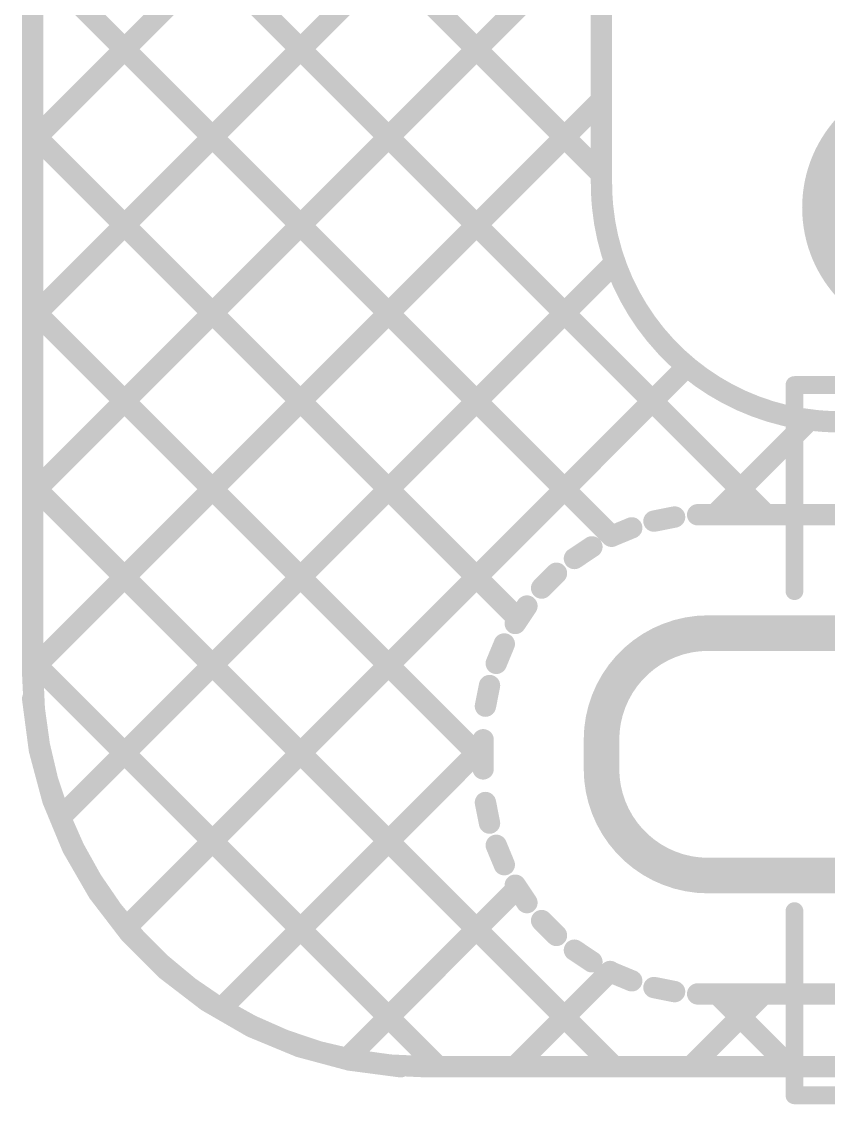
# Model space of a CAD drawing. Header units: inches. Extents: x -38 to 276, y -7 to 269.
# Drawn here: x 51.31 to 57.07, y 99.33 to 107.19 of the extents above; entities that cross this region are included whole.
import ezdxf

# ---------------------------------------------------------------- set-up
doc = ezdxf.new("R2010")
doc.units = ezdxf.units.IN
for name, color, linetype in [('Board Outline', 216, 'Continuous'), ('Bottom Layer', 5, 'Continuous'), ('Bottom Overlay', 54, 'Continuous'), ('Bottom Solder', 6, 'Continuous'), ('Multi-Layer', 9, 'Continuous'), ('Pad Holes', 156, 'Continuous'), ('Top Layer', 1, 'Continuous'), ('Top Overlay', 2, 'Continuous'), ('Top Solder', 216, 'Continuous')]:
    doc.layers.add(name, color=color, linetype=linetype)

# ---------------------------------------------------------------- blocks, each defined once
blk = doc.blocks.new('DIP_4_24')
at = {"layer": 'Bottom Layer'}
blk.add_hatch(color=5, dxfattribs=at).paths.add_polyline_path([(-4.7101, 0.3647), (-4.7101, 2.1647), (-2.9101, 2.1647), (-2.9101, 0.3647)])
h = blk.add_hatch(color=5, dxfattribs=at)
edge = h.paths.add_edge_path()
edge.add_arc((3.8101, 1.2748), 0.9, 0, 360)
h = blk.add_hatch(color=5, dxfattribs=at)
edge = h.paths.add_edge_path()
edge.add_arc((-3.8099, -1.2753), 0.9, 0, 360)
h = blk.add_hatch(color=5, dxfattribs=at)
edge = h.paths.add_edge_path()
edge.add_arc((3.8101, -1.2652), 0.9, 0, 360)
at = {"layer": 'Bottom Solder'}
blk.add_hatch(color=6, dxfattribs=at).paths.add_polyline_path([(-4.7609, 0.3139), (-4.7609, 2.2155), (-2.8593, 2.2155), (-2.8593, 0.3139)])
h = blk.add_hatch(color=6, dxfattribs=at)
edge = h.paths.add_edge_path()
edge.add_arc((3.8101, 1.2748), 0.9508, 0, 360)
h = blk.add_hatch(color=6, dxfattribs=at)
edge = h.paths.add_edge_path()
edge.add_arc((3.8101, -1.2652), 0.9508, 0, 360)
h = blk.add_hatch(color=6, dxfattribs=at)
edge = h.paths.add_edge_path()
edge.add_arc((-3.8099, -1.2753), 0.9508, 0, 360)
at = {"layer": 'Multi-Layer'}
blk.add_hatch(color=9, dxfattribs=at).paths.add_polyline_path([(-4.7101, 0.3647), (-4.7101, 2.1647), (-2.9101, 2.1647), (-2.9101, 0.3647)])
h = blk.add_hatch(color=9, dxfattribs=at)
edge = h.paths.add_edge_path()
edge.add_arc((3.8101, 1.2748), 0.9, 0, 360)
h = blk.add_hatch(color=9, dxfattribs=at)
edge = h.paths.add_edge_path()
edge.add_arc((-3.8099, -1.2753), 0.9, 0, 360)
h = blk.add_hatch(color=9, dxfattribs=at)
edge = h.paths.add_edge_path()
edge.add_arc((3.8101, -1.2652), 0.9, 0, 360)
at = {"layer": 'Pad Holes'}
h = blk.add_hatch(color=7, dxfattribs=at)
edge = h.paths.add_edge_path()
edge.add_arc((-3.8101, 1.2647), 0.5, 0, 360)
h = blk.add_hatch(color=7, dxfattribs=at)
edge = h.paths.add_edge_path()
edge.add_arc((3.8101, 1.2751), 0.5, 0, 360)
h = blk.add_hatch(color=7, dxfattribs=at)
edge = h.paths.add_edge_path()
edge.add_arc((-3.8098, -1.2751), 0.5, 0, 360)
h = blk.add_hatch(color=7, dxfattribs=at)
edge = h.paths.add_edge_path()
edge.add_arc((3.81, -1.2649), 0.5, 0, 360)
at = {"layer": 'Top Layer'}
blk.add_hatch(color=1, dxfattribs=at).paths.add_polyline_path([(-4.7101, 0.3647), (-4.7101, 2.1647), (-2.9101, 2.1647), (-2.9101, 0.3647)])
h = blk.add_hatch(color=1, dxfattribs=at)
edge = h.paths.add_edge_path()
edge.add_arc((3.8101, 1.2748), 0.9, 0, 360)
h = blk.add_hatch(color=1, dxfattribs=at)
edge = h.paths.add_edge_path()
edge.add_arc((-3.8099, -1.2753), 0.9, 0, 360)
h = blk.add_hatch(color=1, dxfattribs=at)
edge = h.paths.add_edge_path()
edge.add_arc((3.8101, -1.2652), 0.9, 0, 360)
at = {"layer": 'Top Solder'}
blk.add_hatch(color=216, dxfattribs=at).paths.add_polyline_path([(-4.7609, 0.3139), (-4.7609, 2.2155), (-2.8593, 2.2155), (-2.8593, 0.3139)])
h = blk.add_hatch(color=216, dxfattribs=at)
edge = h.paths.add_edge_path()
edge.add_arc((3.8101, 1.2748), 0.9508, 0, 360)
h = blk.add_hatch(color=216, dxfattribs=at)
edge = h.paths.add_edge_path()
edge.add_arc((3.8101, -1.2652), 0.9508, 0, 360)
h = blk.add_hatch(color=216, dxfattribs=at)
edge = h.paths.add_edge_path()
edge.add_arc((-3.8099, -1.2753), 0.9508, 0, 360)
at = {"layer": 'Top Overlay'}
for points in [[(-2.542, -2.2812, 0.127, 0.127, 0), (-2.542, 2.2908, 0.127, 0.127, 0)], [(-1.0699, 2.2908, 0.127, 0.127, 0), (-2.542, 2.2908, 0.127, 0.127, 0)], [(2.532, 2.2908, 0.127, 0.127, 0), (1.2161, 2.2908, 0.127, 0.127, 0)], [(2.532, -2.2812, 0.127, 0.127, 0), (2.532, 2.2908, 0.127, 0.127, 0)], [(-4.9784, 1.1684, 0.127, 0.127, 0), (-4.9784, 1.4224, 0.127, 0.127, 0)], [(-4.8514, 1.2954, 0.127, 0.127, 0), (-4.9784, 1.4224, 0.127, 0.127, 0)], [(-4.9784, 1.1684, 0.127, 0.127, 0), (-4.8514, 1.2954, 0.127, 0.127, 0)]]:
    blk.add_lwpolyline(points, format="xyseb", dxfattribs=at)
for points in [[(-2.5737, 2.2908, 0.0635, 0.0635, 1), (-2.5102, 2.2908, 0.0635, 0.0635, 1)], [(-2.5737, 2.2908, 0.0635, 0.0635, 1), (-2.5102, 2.2908, 0.0635, 0.0635, 1)], [(-1.1016, 2.2908, 0.0635, 0.0635, 1), (-1.0381, 2.2908, 0.0635, 0.0635, 1)], [(1.1844, 2.2908, 0.0635, 0.0635, 1), (1.2479, 2.2908, 0.0635, 0.0635, 1)], [(2.5003, 2.2908, 0.0635, 0.0635, 1), (2.5638, 2.2908, 0.0635, 0.0635, 1)], [(2.5003, 2.2908, 0.0635, 0.0635, 1), (2.5638, 2.2908, 0.0635, 0.0635, 1)], [(-5.0102, 1.4224, 0.0635, 0.0635, 1), (-4.9466, 1.4224, 0.0635, 0.0635, 1)], [(-5.0102, 1.4224, 0.0635, 0.0635, 1), (-4.9466, 1.4224, 0.0635, 0.0635, 1)], [(-4.8831, 1.2954, 0.0635, 0.0635, 1), (-4.8197, 1.2954, 0.0635, 0.0635, 1)], [(-4.8831, 1.2954, 0.0635, 0.0635, 1), (-4.8197, 1.2954, 0.0635, 0.0635, 1)], [(-5.0102, 1.1684, 0.0635, 0.0635, 1), (-4.9466, 1.1684, 0.0635, 0.0635, 1)], [(-5.0102, 1.1684, 0.0635, 0.0635, 1), (-4.9466, 1.1684, 0.0635, 0.0635, 1)], [(-2.5737, -2.2812, 0.0635, 0.0635, 1), (-2.5102, -2.2812, 0.0635, 0.0635, 1)], [(2.5003, -2.2812, 0.0635, 0.0635, 1), (2.5638, -2.2812, 0.0635, 0.0635, 1)]]:
    blk.add_lwpolyline(points, format="xyseb", close=True, dxfattribs=at)

msp = doc.modelspace()

# ---------------------------------------------------------------- linework, layer by layer
at = {"layer": 'Board Outline'}
for points in [[(55.4483, 102.0621, 0.254, 0.254, -0.414214), (56.2103, 102.8241, 0.254, 0.254, 0)], [(56.2103, 102.8241, 0.254, 0.254, 0), (67.7439, 102.8241, 0.254, 0.254, 0)], [(55.4483, 101.854, 0.254, 0.254, 0), (55.4483, 102.0621, 0.254, 0.254, 0)], [(56.2103, 101.092, 0.254, 0.254, -0.414214), (55.4483, 101.854, 0.254, 0.254, 0)], [(56.2103, 101.092, 0.254, 0.254, 0), (67.7439, 101.092, 0.254, 0.254, 0)]]:
    msp.add_lwpolyline(points, format="xyseb", dxfattribs=at)
for points in [[(56.1468, 102.8241, 0.127, 0.127, 1), (56.2738, 102.8241, 0.127, 0.127, 1)], [(56.1468, 102.8241, 0.127, 0.127, 1), (56.2738, 102.8241, 0.127, 0.127, 1)], [(55.3848, 102.0621, 0.127, 0.127, 1), (55.5118, 102.0621, 0.127, 0.127, 1)], [(55.3848, 102.0621, 0.127, 0.127, 1), (55.5118, 102.0621, 0.127, 0.127, 1)], [(55.3848, 101.854, 0.127, 0.127, 1), (55.5118, 101.854, 0.127, 0.127, 1)], [(55.3848, 101.854, 0.127, 0.127, 1), (55.5118, 101.854, 0.127, 0.127, 1)], [(56.1468, 101.092, 0.127, 0.127, 1), (56.2738, 101.092, 0.127, 0.127, 1)], [(56.1468, 101.092, 0.127, 0.127, 1), (56.2738, 101.092, 0.127, 0.127, 1)]]:
    msp.add_lwpolyline(points, format="xyseb", close=True, dxfattribs=at)
at = {"layer": 'Bottom Overlay'}
for points in [[(51.3843, 102.5397, 0.1524, 0.1524, 0), (51.3843, 121.285, 0.1524, 0.1524, 0)], [(51.3843, 102.5397, 0.1524, 0.1524, 0), (51.3843, 121.285, 0.1524, 0.1524, 0)], [(51.3843, 106.3394, 0.1524, 0.1524, 0), (55.4483, 110.4034, 0.1524, 0.1524, 0)], [(51.3843, 110.1663, 0.1524, 0.1524, 0), (55.4483, 106.1023, 0.1524, 0.1524, 0)], [(51.3843, 105.0822, 0.1524, 0.1524, 0), (55.4483, 109.1462, 0.1524, 0.1524, 0)], [(51.3843, 108.909, 0.1524, 0.1524, 0), (56.6238, 103.6695, 0.1524, 0.1524, 0)], [(51.3843, 103.8249, 0.1524, 0.1524, 0), (55.4483, 107.8889, 0.1524, 0.1524, 0)], [(55.4483, 106.0352, 0.1524, 0.1524, 0), (55.4483, 107.696, 0.1524, 0.1524, 0)], [(51.3843, 107.6518, 0.1524, 0.1524, 0), (55.5207, 103.5155, 0.1524, 0.1524, 0)], [(51.3843, 102.5677, 0.1524, 0.1524, 0), (55.4483, 106.6317, 0.1524, 0.1524, 0)], [(51.3843, 106.3946, 0.1524, 0.1524, 0), (54.8538, 102.9251, 0.1524, 0.1524, 0)], [(55.4565, 105.8684, 0.1524, 0.1524, -0.024549), (55.4483, 106.0352, 0.1524, 0.1524, 0)], [(55.5216, 105.5412, 0.1524, 0.1524, -0.049127), (55.4565, 105.8684, 0.1524, 0.1524, 0)], [(55.6493, 105.233, 0.1524, 0.1524, -0.049127), (55.5216, 105.5412, 0.1524, 0.1524, 0)], [(51.5807, 101.5069, 0.1524, 0.1524, 0), (55.5447, 105.4708, 0.1524, 0.1524, 0)], [(55.8346, 104.9557, 0.1524, 0.1524, -0.049127), (55.6493, 105.233, 0.1524, 0.1524, 0)], [(51.3843, 105.1373, 0.1524, 0.1524, 0), (54.6029, 101.9187, 0.1524, 0.1524, 0)], [(56.0705, 104.7198, 0.1524, 0.1524, -0.049127), (55.8346, 104.9557, 0.1524, 0.1524, 0)], [(52.0516, 100.7205, 0.1524, 0.1524, 0), (56.0598, 104.7287, 0.1524, 0.1524, 0)], [(56.3478, 104.5345, 0.1524, 0.1524, -0.049127), (56.0705, 104.7198, 0.1524, 0.1524, 0)], [(56.656, 104.4068, 0.1524, 0.1524, -0.049127), (56.3478, 104.5345, 0.1524, 0.1524, 0)], [(56.9832, 104.3417, 0.1524, 0.1524, -0.049127), (56.656, 104.4068, 0.1524, 0.1524, 0)], [(56.2579, 103.6695, 0.1524, 0.1524, 0), (56.9355, 104.3471, 0.1524, 0.1524, 0)], [(57.15, 104.3335, 0.1524, 0.1524, -0.024549), (56.9832, 104.3417, 0.1524, 0.1524, 0)], [(51.3843, 103.8801, 0.1524, 0.1524, 0), (55.5383, 99.7261, 0.1524, 0.1524, 0)], [(55.8231, 103.624, 0.1524, 0.1524, 0), (55.9704, 103.6533, 0.1524, 0.1524, 0)], [(56.1353, 103.6695, 0.1524, 0.1524, 0), (67.819, 103.6695, 0.1524, 0.1524, 0)], [(55.5259, 103.5185, 0.1524, 0.1524, 0), (55.6645, 103.5759, 0.1524, 0.1524, 0)], [(55.2549, 103.3569, 0.1524, 0.1524, 0), (55.3797, 103.4403, 0.1524, 0.1524, 0)], [(55.0206, 103.1457, 0.1524, 0.1524, 0), (55.1268, 103.2518, 0.1524, 0.1524, 0)], [(54.8321, 102.8927, 0.1524, 0.1524, 0), (54.9155, 103.0175, 0.1524, 0.1524, 0)], [(54.6965, 102.6079, 0.1524, 0.1524, 0), (54.754, 102.7466, 0.1524, 0.1524, 0)], [(51.3843, 102.6228, 0.1524, 0.1524, 0), (54.2811, 99.7261, 0.1524, 0.1524, 0)], [(54.1979, 99.7261, 0.1524, 0.1524, -0.414216), (51.3843, 102.5396, 0.1524, 0.1524, 0)], [(54.6191, 102.3021, 0.1524, 0.1524, 0), (54.6484, 102.4493, 0.1524, 0.1524, 0)], [(51.3843, 102.3552, 0.1524, 0.1524, 0), (51.4325, 101.9896, 0.1524, 0.1524, 0)], [(52.7286, 100.1402, 0.1524, 0.1524, 0), (54.6029, 102.0146, 0.1524, 0.1524, 0)], [(54.6029, 101.854, 0.1524, 0.1524, 0), (54.6029, 102.0621, 0.1524, 0.1524, 0)], [(51.4325, 101.9896, 0.1524, 0.1524, 0), (51.5279, 101.6333, 0.1524, 0.1524, 0)], [(51.5279, 101.6333, 0.1524, 0.1524, 0), (51.6691, 101.2926, 0.1524, 0.1524, 0)], [(54.6191, 101.614, 0.1524, 0.1524, 0), (54.6484, 101.4668, 0.1524, 0.1524, 0)], [(54.6965, 101.3082, 0.1524, 0.1524, 0), (54.754, 101.1695, 0.1524, 0.1524, 0)], [(51.6691, 101.2926, 0.1524, 0.1524, 0), (51.8535, 100.9732, 0.1524, 0.1524, 0)], [(53.6297, 99.7841, 0.1524, 0.1524, 0), (54.8469, 101.0013, 0.1524, 0.1524, 0)], [(54.8321, 101.0234, 0.1524, 0.1524, 0), (54.9155, 100.8986, 0.1524, 0.1524, 0)], [(51.8535, 100.9732, 0.1524, 0.1524, 0), (52.078, 100.6806, 0.1524, 0.1524, 0)], [(55.0206, 100.7704, 0.1524, 0.1524, 0), (55.1268, 100.6643, 0.1524, 0.1524, 0)], [(52.078, 100.6806, 0.1524, 0.1524, 0), (52.3388, 100.4198, 0.1524, 0.1524, 0)], [(55.2549, 100.5592, 0.1524, 0.1524, 0), (55.3797, 100.4758, 0.1524, 0.1524, 0)], [(52.3388, 100.4198, 0.1524, 0.1524, 0), (52.6314, 100.1953, 0.1524, 0.1524, 0)], [(54.8289, 99.7261, 0.1524, 0.1524, 0), (55.5098, 100.4069, 0.1524, 0.1524, 0)], [(55.5259, 100.3976, 0.1524, 0.1524, 0), (55.6645, 100.3402, 0.1524, 0.1524, 0)], [(55.8231, 100.2921, 0.1524, 0.1524, 0), (55.9704, 100.2628, 0.1524, 0.1524, 0)], [(52.6314, 100.1953, 0.1524, 0.1524, 0), (52.9508, 100.0108, 0.1524, 0.1524, 0)], [(56.0862, 99.7261, 0.1524, 0.1524, 0), (56.6066, 100.2466, 0.1524, 0.1524, 0)], [(56.1353, 100.2466, 0.1524, 0.1524, 0), (67.819, 100.2466, 0.1524, 0.1524, 0)], [(56.2751, 100.2466, 0.1524, 0.1524, 0), (56.7955, 99.7261, 0.1524, 0.1524, 0)], [(52.9508, 100.0108, 0.1524, 0.1524, 0), (53.2915, 99.8697, 0.1524, 0.1524, 0)], [(53.2915, 99.8697, 0.1524, 0.1524, 0), (53.6478, 99.7742, 0.1524, 0.1524, 0)], [(53.6478, 99.7742, 0.1524, 0.1524, 0), (54.0135, 99.7261, 0.1524, 0.1524, 0)], [(54.1979, 99.7261, 0.1524, 0.1524, 0), (117.602, 99.7261, 0.1524, 0.1524, 0)]]:
    msp.add_lwpolyline(points, format="xyseb", dxfattribs=at)
for points in [[(55.4102, 106.6317, 0.0762, 0.0762, 1), (55.4864, 106.6317, 0.0762, 0.0762, 1)], [(51.3462, 106.3946, 0.0762, 0.0762, 1), (51.4224, 106.3946, 0.0762, 0.0762, 1)], [(51.3462, 106.3394, 0.0762, 0.0762, 1), (51.4224, 106.3394, 0.0762, 0.0762, 1)], [(55.4102, 106.1023, 0.0762, 0.0762, 1), (55.4864, 106.1023, 0.0762, 0.0762, 1)], [(55.4102, 106.0352, 0.0762, 0.0762, 1), (55.4864, 106.0352, 0.0762, 0.0762, 1)], [(55.4102, 106.0352, 0.0762, 0.0762, 1), (55.4864, 106.0352, 0.0762, 0.0762, 1)], [(55.4184, 105.8684, 0.0762, 0.0762, 1), (55.4946, 105.8684, 0.0762, 0.0762, 1)], [(55.4184, 105.8684, 0.0762, 0.0762, 1), (55.4946, 105.8684, 0.0762, 0.0762, 1)], [(55.4835, 105.5412, 0.0762, 0.0762, 1), (55.5597, 105.5412, 0.0762, 0.0762, 1)], [(55.4835, 105.5412, 0.0762, 0.0762, 1), (55.5597, 105.5412, 0.0762, 0.0762, 1)], [(55.5066, 105.4708, 0.0762, 0.0762, 1), (55.5828, 105.4708, 0.0762, 0.0762, 1)], [(55.6112, 105.233, 0.0762, 0.0762, 1), (55.6874, 105.233, 0.0762, 0.0762, 1)], [(55.6112, 105.233, 0.0762, 0.0762, 1), (55.6874, 105.233, 0.0762, 0.0762, 1)], [(51.3462, 105.1373, 0.0762, 0.0762, 1), (51.4224, 105.1373, 0.0762, 0.0762, 1)], [(51.3462, 105.0822, 0.0762, 0.0762, 1), (51.4224, 105.0822, 0.0762, 0.0762, 1)], [(55.7965, 104.9557, 0.0762, 0.0762, 1), (55.8727, 104.9557, 0.0762, 0.0762, 1)], [(55.7965, 104.9557, 0.0762, 0.0762, 1), (55.8727, 104.9557, 0.0762, 0.0762, 1)], [(56.0217, 104.7287, 0.0762, 0.0762, 1), (56.0979, 104.7287, 0.0762, 0.0762, 1)], [(56.0324, 104.7198, 0.0762, 0.0762, 1), (56.1086, 104.7198, 0.0762, 0.0762, 1)], [(56.0324, 104.7198, 0.0762, 0.0762, 1), (56.1086, 104.7198, 0.0762, 0.0762, 1)], [(56.3097, 104.5345, 0.0762, 0.0762, 1), (56.3859, 104.5345, 0.0762, 0.0762, 1)], [(56.3097, 104.5345, 0.0762, 0.0762, 1), (56.3859, 104.5345, 0.0762, 0.0762, 1)], [(56.6179, 104.4068, 0.0762, 0.0762, 1), (56.6941, 104.4068, 0.0762, 0.0762, 1)], [(56.6179, 104.4068, 0.0762, 0.0762, 1), (56.6941, 104.4068, 0.0762, 0.0762, 1)], [(56.8974, 104.3471, 0.0762, 0.0762, 1), (56.9736, 104.3471, 0.0762, 0.0762, 1)], [(56.9451, 104.3417, 0.0762, 0.0762, 1), (57.0213, 104.3417, 0.0762, 0.0762, 1)], [(56.9451, 104.3417, 0.0762, 0.0762, 1), (57.0213, 104.3417, 0.0762, 0.0762, 1)], [(51.3462, 103.8801, 0.0762, 0.0762, 1), (51.4224, 103.8801, 0.0762, 0.0762, 1)], [(51.3462, 103.8249, 0.0762, 0.0762, 1), (51.4224, 103.8249, 0.0762, 0.0762, 1)], [(55.9323, 103.6533, 0.0762, 0.0762, 1), (56.0085, 103.6533, 0.0762, 0.0762, 1)], [(56.0972, 103.6695, 0.0762, 0.0762, 1), (56.1734, 103.6695, 0.0762, 0.0762, 1)], [(56.2198, 103.6695, 0.0762, 0.0762, 1), (56.296, 103.6695, 0.0762, 0.0762, 1)], [(56.5857, 103.6695, 0.0762, 0.0762, 1), (56.6619, 103.6695, 0.0762, 0.0762, 1)], [(55.6264, 103.5759, 0.0762, 0.0762, 1), (55.7026, 103.5759, 0.0762, 0.0762, 1)], [(55.785, 103.624, 0.0762, 0.0762, 1), (55.8612, 103.624, 0.0762, 0.0762, 1)], [(55.4826, 103.5155, 0.0762, 0.0762, 1), (55.5588, 103.5155, 0.0762, 0.0762, 1)], [(55.4878, 103.5185, 0.0762, 0.0762, 1), (55.564, 103.5185, 0.0762, 0.0762, 1)], [(55.3416, 103.4403, 0.0762, 0.0762, 1), (55.4178, 103.4403, 0.0762, 0.0762, 1)], [(55.2168, 103.3569, 0.0762, 0.0762, 1), (55.293, 103.3569, 0.0762, 0.0762, 1)], [(55.0887, 103.2518, 0.0762, 0.0762, 1), (55.1649, 103.2518, 0.0762, 0.0762, 1)], [(54.9825, 103.1457, 0.0762, 0.0762, 1), (55.0587, 103.1457, 0.0762, 0.0762, 1)], [(54.8774, 103.0175, 0.0762, 0.0762, 1), (54.9536, 103.0175, 0.0762, 0.0762, 1)], [(54.794, 102.8927, 0.0762, 0.0762, 1), (54.8702, 102.8927, 0.0762, 0.0762, 1)], [(54.8157, 102.9251, 0.0762, 0.0762, 1), (54.8919, 102.9251, 0.0762, 0.0762, 1)], [(54.7159, 102.7466, 0.0762, 0.0762, 1), (54.7921, 102.7466, 0.0762, 0.0762, 1)], [(51.3462, 102.6228, 0.0762, 0.0762, 1), (51.4224, 102.6228, 0.0762, 0.0762, 1)], [(51.3462, 102.5677, 0.0762, 0.0762, 1), (51.4224, 102.5677, 0.0762, 0.0762, 1)], [(54.6584, 102.6079, 0.0762, 0.0762, 1), (54.7346, 102.6079, 0.0762, 0.0762, 1)], [(51.3462, 102.5397, 0.0762, 0.0762, 1), (51.4224, 102.5397, 0.0762, 0.0762, 1)], [(51.3462, 102.5397, 0.0762, 0.0762, 1), (51.4224, 102.5397, 0.0762, 0.0762, 1)], [(51.3462, 102.5396, 0.0762, 0.0762, 1), (51.4224, 102.5396, 0.0762, 0.0762, 1)], [(54.6103, 102.4493, 0.0762, 0.0762, 1), (54.6865, 102.4493, 0.0762, 0.0762, 1)], [(51.3462, 102.3552, 0.0762, 0.0762, 1), (51.4224, 102.3552, 0.0762, 0.0762, 1)], [(54.581, 102.3021, 0.0762, 0.0762, 1), (54.6572, 102.3021, 0.0762, 0.0762, 1)], [(54.5648, 102.0621, 0.0762, 0.0762, 1), (54.641, 102.0621, 0.0762, 0.0762, 1)], [(54.5648, 102.0146, 0.0762, 0.0762, 1), (54.641, 102.0146, 0.0762, 0.0762, 1)], [(51.3944, 101.9896, 0.0762, 0.0762, 1), (51.4706, 101.9896, 0.0762, 0.0762, 1)], [(51.3944, 101.9896, 0.0762, 0.0762, 1), (51.4706, 101.9896, 0.0762, 0.0762, 1)], [(54.5648, 101.9187, 0.0762, 0.0762, 1), (54.641, 101.9187, 0.0762, 0.0762, 1)], [(54.5648, 101.854, 0.0762, 0.0762, 1), (54.641, 101.854, 0.0762, 0.0762, 1)], [(51.4898, 101.6333, 0.0762, 0.0762, 1), (51.566, 101.6333, 0.0762, 0.0762, 1)], [(51.4898, 101.6333, 0.0762, 0.0762, 1), (51.566, 101.6333, 0.0762, 0.0762, 1)], [(54.581, 101.614, 0.0762, 0.0762, 1), (54.6572, 101.614, 0.0762, 0.0762, 1)], [(51.5426, 101.5069, 0.0762, 0.0762, 1), (51.6188, 101.5069, 0.0762, 0.0762, 1)], [(54.6103, 101.4668, 0.0762, 0.0762, 1), (54.6865, 101.4668, 0.0762, 0.0762, 1)], [(54.6584, 101.3082, 0.0762, 0.0762, 1), (54.7346, 101.3082, 0.0762, 0.0762, 1)], [(51.631, 101.2926, 0.0762, 0.0762, 1), (51.7072, 101.2926, 0.0762, 0.0762, 1)], [(51.631, 101.2926, 0.0762, 0.0762, 1), (51.7072, 101.2926, 0.0762, 0.0762, 1)], [(54.7159, 101.1695, 0.0762, 0.0762, 1), (54.7921, 101.1695, 0.0762, 0.0762, 1)], [(54.794, 101.0234, 0.0762, 0.0762, 1), (54.8702, 101.0234, 0.0762, 0.0762, 1)], [(54.8088, 101.0013, 0.0762, 0.0762, 1), (54.885, 101.0013, 0.0762, 0.0762, 1)], [(51.8154, 100.9732, 0.0762, 0.0762, 1), (51.8916, 100.9732, 0.0762, 0.0762, 1)], [(51.8154, 100.9732, 0.0762, 0.0762, 1), (51.8916, 100.9732, 0.0762, 0.0762, 1)], [(54.8774, 100.8986, 0.0762, 0.0762, 1), (54.9536, 100.8986, 0.0762, 0.0762, 1)], [(54.9825, 100.7704, 0.0762, 0.0762, 1), (55.0587, 100.7704, 0.0762, 0.0762, 1)], [(52.0135, 100.7205, 0.0762, 0.0762, 1), (52.0897, 100.7205, 0.0762, 0.0762, 1)], [(52.0399, 100.6806, 0.0762, 0.0762, 1), (52.1161, 100.6806, 0.0762, 0.0762, 1)], [(52.0399, 100.6806, 0.0762, 0.0762, 1), (52.1161, 100.6806, 0.0762, 0.0762, 1)], [(55.0887, 100.6643, 0.0762, 0.0762, 1), (55.1649, 100.6643, 0.0762, 0.0762, 1)], [(55.2168, 100.5592, 0.0762, 0.0762, 1), (55.293, 100.5592, 0.0762, 0.0762, 1)], [(55.3416, 100.4758, 0.0762, 0.0762, 1), (55.4178, 100.4758, 0.0762, 0.0762, 1)], [(52.3007, 100.4198, 0.0762, 0.0762, 1), (52.3769, 100.4198, 0.0762, 0.0762, 1)], [(52.3007, 100.4198, 0.0762, 0.0762, 1), (52.3769, 100.4198, 0.0762, 0.0762, 1)], [(55.4717, 100.4069, 0.0762, 0.0762, 1), (55.5479, 100.4069, 0.0762, 0.0762, 1)], [(55.4878, 100.3976, 0.0762, 0.0762, 1), (55.564, 100.3976, 0.0762, 0.0762, 1)], [(55.6264, 100.3402, 0.0762, 0.0762, 1), (55.7026, 100.3402, 0.0762, 0.0762, 1)], [(55.785, 100.2921, 0.0762, 0.0762, 1), (55.8612, 100.2921, 0.0762, 0.0762, 1)], [(52.5933, 100.1953, 0.0762, 0.0762, 1), (52.6695, 100.1953, 0.0762, 0.0762, 1)], [(52.5933, 100.1953, 0.0762, 0.0762, 1), (52.6695, 100.1953, 0.0762, 0.0762, 1)], [(55.9323, 100.2628, 0.0762, 0.0762, 1), (56.0085, 100.2628, 0.0762, 0.0762, 1)], [(56.0972, 100.2466, 0.0762, 0.0762, 1), (56.1734, 100.2466, 0.0762, 0.0762, 1)], [(56.237, 100.2466, 0.0762, 0.0762, 1), (56.3132, 100.2466, 0.0762, 0.0762, 1)], [(56.5685, 100.2466, 0.0762, 0.0762, 1), (56.6447, 100.2466, 0.0762, 0.0762, 1)], [(52.6905, 100.1402, 0.0762, 0.0762, 1), (52.7667, 100.1402, 0.0762, 0.0762, 1)], [(52.9127, 100.0108, 0.0762, 0.0762, 1), (52.9889, 100.0108, 0.0762, 0.0762, 1)], [(52.9127, 100.0108, 0.0762, 0.0762, 1), (52.9889, 100.0108, 0.0762, 0.0762, 1)], [(53.2534, 99.8697, 0.0762, 0.0762, 1), (53.3296, 99.8697, 0.0762, 0.0762, 1)], [(53.2534, 99.8697, 0.0762, 0.0762, 1), (53.3296, 99.8697, 0.0762, 0.0762, 1)], [(53.5916, 99.7841, 0.0762, 0.0762, 1), (53.6678, 99.7841, 0.0762, 0.0762, 1)], [(53.6097, 99.7742, 0.0762, 0.0762, 1), (53.6859, 99.7742, 0.0762, 0.0762, 1)], [(53.6097, 99.7742, 0.0762, 0.0762, 1), (53.6859, 99.7742, 0.0762, 0.0762, 1)], [(53.9754, 99.7261, 0.0762, 0.0762, 1), (54.0516, 99.7261, 0.0762, 0.0762, 1)], [(54.1598, 99.7261, 0.0762, 0.0762, 1), (54.236, 99.7261, 0.0762, 0.0762, 1)], [(54.1598, 99.7261, 0.0762, 0.0762, 1), (54.236, 99.7261, 0.0762, 0.0762, 1)], [(54.243, 99.7261, 0.0762, 0.0762, 1), (54.3192, 99.7261, 0.0762, 0.0762, 1)], [(54.7908, 99.7261, 0.0762, 0.0762, 1), (54.867, 99.7261, 0.0762, 0.0762, 1)], [(55.5002, 99.7261, 0.0762, 0.0762, 1), (55.5764, 99.7261, 0.0762, 0.0762, 1)], [(56.0481, 99.7261, 0.0762, 0.0762, 1), (56.1243, 99.7261, 0.0762, 0.0762, 1)], [(56.7574, 99.7261, 0.0762, 0.0762, 1), (56.8336, 99.7261, 0.0762, 0.0762, 1)]]:
    msp.add_lwpolyline(points, format="xyseb", close=True, dxfattribs=at)
at = {"layer": 'Top Overlay'}
for points in [[(51.3843, 102.5397, 0.1524, 0.1524, 0), (51.3843, 121.1101, 0.1524, 0.1524, 0)], [(51.3843, 106.3394, 0.1524, 0.1524, 0), (55.4483, 110.4034, 0.1524, 0.1524, 0)], [(51.3843, 110.1663, 0.1524, 0.1524, 0), (55.4483, 106.1023, 0.1524, 0.1524, 0)], [(51.3843, 105.0822, 0.1524, 0.1524, 0), (55.4483, 109.1462, 0.1524, 0.1524, 0)], [(51.3843, 108.909, 0.1524, 0.1524, 0), (56.6238, 103.6695, 0.1524, 0.1524, 0)], [(51.3843, 103.8249, 0.1524, 0.1524, 0), (55.4483, 107.8889, 0.1524, 0.1524, 0)], [(55.4483, 106.0352, 0.1524, 0.1524, 0), (55.4483, 107.696, 0.1524, 0.1524, 0)], [(51.3843, 107.6518, 0.1524, 0.1524, 0), (55.5207, 103.5155, 0.1524, 0.1524, 0)], [(51.3843, 102.5677, 0.1524, 0.1524, 0), (55.4483, 106.6317, 0.1524, 0.1524, 0)], [(51.3843, 106.3946, 0.1524, 0.1524, 0), (54.8538, 102.9251, 0.1524, 0.1524, 0)], [(55.4565, 105.8684, 0.1524, 0.1524, -0.024549), (55.4483, 106.0352, 0.1524, 0.1524, 0)], [(55.5216, 105.5412, 0.1524, 0.1524, -0.049127), (55.4565, 105.8684, 0.1524, 0.1524, 0)], [(55.6493, 105.233, 0.1524, 0.1524, -0.049127), (55.5216, 105.5412, 0.1524, 0.1524, 0)], [(51.5807, 101.5069, 0.1524, 0.1524, 0), (55.5447, 105.4708, 0.1524, 0.1524, 0)], [(55.8346, 104.9557, 0.1524, 0.1524, -0.049127), (55.6493, 105.233, 0.1524, 0.1524, 0)], [(51.3843, 105.1373, 0.1524, 0.1524, 0), (54.6029, 101.9187, 0.1524, 0.1524, 0)], [(56.0705, 104.7198, 0.1524, 0.1524, -0.049127), (55.8346, 104.9557, 0.1524, 0.1524, 0)], [(52.0516, 100.7205, 0.1524, 0.1524, 0), (56.0598, 104.7287, 0.1524, 0.1524, 0)], [(56.3478, 104.5345, 0.1524, 0.1524, -0.049127), (56.0705, 104.7198, 0.1524, 0.1524, 0)], [(56.656, 104.4068, 0.1524, 0.1524, -0.049127), (56.3478, 104.5345, 0.1524, 0.1524, 0)], [(56.8269, 103.124, 0.127, 0.127, 0), (56.8269, 104.5961, 0.127, 0.127, 0)], [(56.9832, 104.3417, 0.1524, 0.1524, -0.049127), (56.656, 104.4068, 0.1524, 0.1524, 0)], [(56.2579, 103.6695, 0.1524, 0.1524, 0), (56.9355, 104.3471, 0.1524, 0.1524, 0)], [(57.15, 104.3335, 0.1524, 0.1524, -0.024549), (56.9832, 104.3417, 0.1524, 0.1524, 0)], [(51.3843, 103.8801, 0.1524, 0.1524, 0), (55.5383, 99.7261, 0.1524, 0.1524, 0)], [(55.8231, 103.624, 0.1524, 0.1524, 0), (55.9704, 103.6533, 0.1524, 0.1524, 0)], [(56.1353, 103.6695, 0.1524, 0.1524, 0), (67.819, 103.6695, 0.1524, 0.1524, 0)], [(55.5259, 103.5185, 0.1524, 0.1524, 0), (55.6645, 103.5759, 0.1524, 0.1524, 0)], [(55.2549, 103.3569, 0.1524, 0.1524, 0), (55.3797, 103.4403, 0.1524, 0.1524, 0)], [(55.0206, 103.1457, 0.1524, 0.1524, 0), (55.1268, 103.2518, 0.1524, 0.1524, 0)], [(54.8321, 102.8927, 0.1524, 0.1524, 0), (54.9155, 103.0175, 0.1524, 0.1524, 0)], [(54.6965, 102.6079, 0.1524, 0.1524, 0), (54.754, 102.7466, 0.1524, 0.1524, 0)], [(51.3843, 102.6228, 0.1524, 0.1524, 0), (54.2811, 99.7261, 0.1524, 0.1524, 0)], [(54.1979, 99.7261, 0.1524, 0.1524, -0.414214), (51.3843, 102.5396, 0.1524, 0.1524, 0)], [(54.6191, 102.3021, 0.1524, 0.1524, 0), (54.6484, 102.4493, 0.1524, 0.1524, 0)], [(51.3843, 102.3552, 0.1524, 0.1524, 0), (51.4325, 101.9896, 0.1524, 0.1524, 0)], [(52.7286, 100.1402, 0.1524, 0.1524, 0), (54.6029, 102.0146, 0.1524, 0.1524, 0)], [(54.6029, 101.854, 0.1524, 0.1524, 0), (54.6029, 102.0621, 0.1524, 0.1524, 0)], [(51.4325, 101.9896, 0.1524, 0.1524, 0), (51.5279, 101.6333, 0.1524, 0.1524, 0)], [(51.5279, 101.6333, 0.1524, 0.1524, 0), (51.6691, 101.2926, 0.1524, 0.1524, 0)], [(54.6191, 101.614, 0.1524, 0.1524, 0), (54.6484, 101.4668, 0.1524, 0.1524, 0)], [(54.6965, 101.3082, 0.1524, 0.1524, 0), (54.754, 101.1695, 0.1524, 0.1524, 0)], [(51.6691, 101.2926, 0.1524, 0.1524, 0), (51.8535, 100.9732, 0.1524, 0.1524, 0)], [(53.6297, 99.7841, 0.1524, 0.1524, 0), (54.8469, 101.0013, 0.1524, 0.1524, 0)], [(54.8321, 101.0234, 0.1524, 0.1524, 0), (54.9155, 100.8986, 0.1524, 0.1524, 0)], [(51.8535, 100.9732, 0.1524, 0.1524, 0), (52.078, 100.6806, 0.1524, 0.1524, 0)], [(56.8269, 99.5221, 0.127, 0.127, 0), (56.8269, 100.838, 0.127, 0.127, 0)], [(55.0206, 100.7704, 0.1524, 0.1524, 0), (55.1268, 100.6643, 0.1524, 0.1524, 0)], [(52.078, 100.6806, 0.1524, 0.1524, 0), (52.3388, 100.4198, 0.1524, 0.1524, 0)], [(55.2549, 100.5592, 0.1524, 0.1524, 0), (55.3797, 100.4758, 0.1524, 0.1524, 0)], [(52.3388, 100.4198, 0.1524, 0.1524, 0), (52.6314, 100.1953, 0.1524, 0.1524, 0)], [(54.8289, 99.7261, 0.1524, 0.1524, 0), (55.5098, 100.4069, 0.1524, 0.1524, 0)], [(55.5259, 100.3976, 0.1524, 0.1524, 0), (55.6645, 100.3402, 0.1524, 0.1524, 0)], [(55.8231, 100.2921, 0.1524, 0.1524, 0), (55.9704, 100.2628, 0.1524, 0.1524, 0)], [(52.6314, 100.1953, 0.1524, 0.1524, 0), (52.9508, 100.0108, 0.1524, 0.1524, 0)], [(56.0862, 99.7261, 0.1524, 0.1524, 0), (56.6066, 100.2466, 0.1524, 0.1524, 0)], [(56.1353, 100.2466, 0.1524, 0.1524, 0), (67.819, 100.2466, 0.1524, 0.1524, 0)], [(56.2751, 100.2466, 0.1524, 0.1524, 0), (56.7955, 99.7261, 0.1524, 0.1524, 0)], [(52.9508, 100.0108, 0.1524, 0.1524, 0), (53.2916, 99.8697, 0.1524, 0.1524, 0)], [(53.2916, 99.8697, 0.1524, 0.1524, 0), (53.6478, 99.7743, 0.1524, 0.1524, 0)], [(53.6478, 99.7743, 0.1524, 0.1524, 0), (54.0135, 99.7261, 0.1524, 0.1524, 0)], [(54.1979, 99.7261, 0.1524, 0.1524, 0), (117.602, 99.7261, 0.1524, 0.1524, 0)], [(54.1979, 99.7261, 0.1524, 0.1524, 0), (117.602, 99.7261, 0.1524, 0.1524, 0)]]:
    msp.add_lwpolyline(points, format="xyseb", dxfattribs=at)
for points in [[(55.4102, 106.6317, 0.0762, 0.0762, 1), (55.4864, 106.6317, 0.0762, 0.0762, 1)], [(51.3462, 106.3946, 0.0762, 0.0762, 1), (51.4224, 106.3946, 0.0762, 0.0762, 1)], [(51.3462, 106.3394, 0.0762, 0.0762, 1), (51.4224, 106.3394, 0.0762, 0.0762, 1)], [(55.4102, 106.1023, 0.0762, 0.0762, 1), (55.4864, 106.1023, 0.0762, 0.0762, 1)], [(55.4102, 106.0352, 0.0762, 0.0762, 1), (55.4864, 106.0352, 0.0762, 0.0762, 1)], [(55.4102, 106.0352, 0.0762, 0.0762, 1), (55.4864, 106.0352, 0.0762, 0.0762, 1)], [(55.4184, 105.8684, 0.0762, 0.0762, 1), (55.4946, 105.8684, 0.0762, 0.0762, 1)], [(55.4184, 105.8684, 0.0762, 0.0762, 1), (55.4946, 105.8684, 0.0762, 0.0762, 1)], [(55.4835, 105.5412, 0.0762, 0.0762, 1), (55.5597, 105.5412, 0.0762, 0.0762, 1)], [(55.4835, 105.5412, 0.0762, 0.0762, 1), (55.5597, 105.5412, 0.0762, 0.0762, 1)], [(55.5066, 105.4708, 0.0762, 0.0762, 1), (55.5828, 105.4708, 0.0762, 0.0762, 1)], [(55.6112, 105.233, 0.0762, 0.0762, 1), (55.6874, 105.233, 0.0762, 0.0762, 1)], [(55.6112, 105.233, 0.0762, 0.0762, 1), (55.6874, 105.233, 0.0762, 0.0762, 1)], [(51.3462, 105.1373, 0.0762, 0.0762, 1), (51.4224, 105.1373, 0.0762, 0.0762, 1)], [(51.3462, 105.0822, 0.0762, 0.0762, 1), (51.4224, 105.0822, 0.0762, 0.0762, 1)], [(55.7965, 104.9557, 0.0762, 0.0762, 1), (55.8727, 104.9557, 0.0762, 0.0762, 1)], [(55.7965, 104.9557, 0.0762, 0.0762, 1), (55.8727, 104.9557, 0.0762, 0.0762, 1)], [(56.0217, 104.7287, 0.0762, 0.0762, 1), (56.0979, 104.7287, 0.0762, 0.0762, 1)], [(56.0324, 104.7198, 0.0762, 0.0762, 1), (56.1086, 104.7198, 0.0762, 0.0762, 1)], [(56.0324, 104.7198, 0.0762, 0.0762, 1), (56.1086, 104.7198, 0.0762, 0.0762, 1)], [(56.3097, 104.5345, 0.0762, 0.0762, 1), (56.3859, 104.5345, 0.0762, 0.0762, 1)], [(56.3097, 104.5345, 0.0762, 0.0762, 1), (56.3859, 104.5345, 0.0762, 0.0762, 1)], [(56.7951, 104.5961, 0.0635, 0.0635, 1), (56.8586, 104.5961, 0.0635, 0.0635, 1)], [(56.6179, 104.4068, 0.0762, 0.0762, 1), (56.6941, 104.4068, 0.0762, 0.0762, 1)], [(56.6179, 104.4068, 0.0762, 0.0762, 1), (56.6941, 104.4068, 0.0762, 0.0762, 1)], [(56.8974, 104.3471, 0.0762, 0.0762, 1), (56.9736, 104.3471, 0.0762, 0.0762, 1)], [(56.9451, 104.3417, 0.0762, 0.0762, 1), (57.0213, 104.3417, 0.0762, 0.0762, 1)], [(56.9451, 104.3417, 0.0762, 0.0762, 1), (57.0213, 104.3417, 0.0762, 0.0762, 1)], [(51.3462, 103.8801, 0.0762, 0.0762, 1), (51.4224, 103.8801, 0.0762, 0.0762, 1)], [(51.3462, 103.8249, 0.0762, 0.0762, 1), (51.4224, 103.8249, 0.0762, 0.0762, 1)], [(55.9323, 103.6533, 0.0762, 0.0762, 1), (56.0085, 103.6533, 0.0762, 0.0762, 1)], [(56.0972, 103.6695, 0.0762, 0.0762, 1), (56.1734, 103.6695, 0.0762, 0.0762, 1)], [(56.2198, 103.6695, 0.0762, 0.0762, 1), (56.296, 103.6695, 0.0762, 0.0762, 1)], [(56.5857, 103.6695, 0.0762, 0.0762, 1), (56.6619, 103.6695, 0.0762, 0.0762, 1)], [(55.6264, 103.5759, 0.0762, 0.0762, 1), (55.7026, 103.5759, 0.0762, 0.0762, 1)], [(55.785, 103.624, 0.0762, 0.0762, 1), (55.8612, 103.624, 0.0762, 0.0762, 1)], [(55.4826, 103.5155, 0.0762, 0.0762, 1), (55.5588, 103.5155, 0.0762, 0.0762, 1)], [(55.4878, 103.5185, 0.0762, 0.0762, 1), (55.564, 103.5185, 0.0762, 0.0762, 1)], [(55.3416, 103.4403, 0.0762, 0.0762, 1), (55.4178, 103.4403, 0.0762, 0.0762, 1)], [(55.2168, 103.3569, 0.0762, 0.0762, 1), (55.293, 103.3569, 0.0762, 0.0762, 1)], [(55.0887, 103.2518, 0.0762, 0.0762, 1), (55.1649, 103.2518, 0.0762, 0.0762, 1)], [(54.9825, 103.1457, 0.0762, 0.0762, 1), (55.0587, 103.1457, 0.0762, 0.0762, 1)], [(56.7951, 103.124, 0.0635, 0.0635, 1), (56.8586, 103.124, 0.0635, 0.0635, 1)], [(54.8774, 103.0175, 0.0762, 0.0762, 1), (54.9536, 103.0175, 0.0762, 0.0762, 1)], [(54.794, 102.8927, 0.0762, 0.0762, 1), (54.8702, 102.8927, 0.0762, 0.0762, 1)], [(54.8157, 102.9251, 0.0762, 0.0762, 1), (54.8919, 102.9251, 0.0762, 0.0762, 1)], [(54.7159, 102.7466, 0.0762, 0.0762, 1), (54.7921, 102.7466, 0.0762, 0.0762, 1)], [(51.3462, 102.6228, 0.0762, 0.0762, 1), (51.4224, 102.6228, 0.0762, 0.0762, 1)], [(51.3462, 102.5677, 0.0762, 0.0762, 1), (51.4224, 102.5677, 0.0762, 0.0762, 1)], [(54.6584, 102.6079, 0.0762, 0.0762, 1), (54.7346, 102.6079, 0.0762, 0.0762, 1)], [(51.3462, 102.5397, 0.0762, 0.0762, 1), (51.4224, 102.5397, 0.0762, 0.0762, 1)], [(51.3462, 102.5396, 0.0762, 0.0762, 1), (51.4224, 102.5396, 0.0762, 0.0762, 1)], [(54.6103, 102.4493, 0.0762, 0.0762, 1), (54.6865, 102.4493, 0.0762, 0.0762, 1)], [(51.3462, 102.3552, 0.0762, 0.0762, 1), (51.4224, 102.3552, 0.0762, 0.0762, 1)], [(54.581, 102.3021, 0.0762, 0.0762, 1), (54.6572, 102.3021, 0.0762, 0.0762, 1)], [(54.5648, 102.0621, 0.0762, 0.0762, 1), (54.641, 102.0621, 0.0762, 0.0762, 1)], [(54.5648, 102.0146, 0.0762, 0.0762, 1), (54.641, 102.0146, 0.0762, 0.0762, 1)], [(51.3944, 101.9896, 0.0762, 0.0762, 1), (51.4706, 101.9896, 0.0762, 0.0762, 1)], [(51.3944, 101.9896, 0.0762, 0.0762, 1), (51.4706, 101.9896, 0.0762, 0.0762, 1)], [(54.5648, 101.9187, 0.0762, 0.0762, 1), (54.641, 101.9187, 0.0762, 0.0762, 1)], [(54.5648, 101.854, 0.0762, 0.0762, 1), (54.641, 101.854, 0.0762, 0.0762, 1)], [(51.4898, 101.6333, 0.0762, 0.0762, 1), (51.566, 101.6333, 0.0762, 0.0762, 1)], [(51.4898, 101.6333, 0.0762, 0.0762, 1), (51.566, 101.6333, 0.0762, 0.0762, 1)], [(54.581, 101.614, 0.0762, 0.0762, 1), (54.6572, 101.614, 0.0762, 0.0762, 1)], [(51.5426, 101.5069, 0.0762, 0.0762, 1), (51.6188, 101.5069, 0.0762, 0.0762, 1)], [(54.6103, 101.4668, 0.0762, 0.0762, 1), (54.6865, 101.4668, 0.0762, 0.0762, 1)], [(54.6584, 101.3082, 0.0762, 0.0762, 1), (54.7346, 101.3082, 0.0762, 0.0762, 1)], [(51.631, 101.2926, 0.0762, 0.0762, 1), (51.7072, 101.2926, 0.0762, 0.0762, 1)], [(51.631, 101.2926, 0.0762, 0.0762, 1), (51.7072, 101.2926, 0.0762, 0.0762, 1)], [(54.7159, 101.1695, 0.0762, 0.0762, 1), (54.7921, 101.1695, 0.0762, 0.0762, 1)], [(54.794, 101.0234, 0.0762, 0.0762, 1), (54.8702, 101.0234, 0.0762, 0.0762, 1)], [(54.8088, 101.0013, 0.0762, 0.0762, 1), (54.885, 101.0013, 0.0762, 0.0762, 1)], [(51.8154, 100.9732, 0.0762, 0.0762, 1), (51.8916, 100.9732, 0.0762, 0.0762, 1)], [(51.8154, 100.9732, 0.0762, 0.0762, 1), (51.8916, 100.9732, 0.0762, 0.0762, 1)], [(54.8774, 100.8986, 0.0762, 0.0762, 1), (54.9536, 100.8986, 0.0762, 0.0762, 1)], [(56.7951, 100.838, 0.0635, 0.0635, 1), (56.8586, 100.838, 0.0635, 0.0635, 1)], [(54.9825, 100.7704, 0.0762, 0.0762, 1), (55.0587, 100.7704, 0.0762, 0.0762, 1)], [(52.0135, 100.7205, 0.0762, 0.0762, 1), (52.0897, 100.7205, 0.0762, 0.0762, 1)], [(52.0399, 100.6806, 0.0762, 0.0762, 1), (52.1161, 100.6806, 0.0762, 0.0762, 1)], [(52.0399, 100.6806, 0.0762, 0.0762, 1), (52.1161, 100.6806, 0.0762, 0.0762, 1)], [(55.0887, 100.6643, 0.0762, 0.0762, 1), (55.1649, 100.6643, 0.0762, 0.0762, 1)], [(55.2168, 100.5592, 0.0762, 0.0762, 1), (55.293, 100.5592, 0.0762, 0.0762, 1)], [(55.3416, 100.4758, 0.0762, 0.0762, 1), (55.4178, 100.4758, 0.0762, 0.0762, 1)], [(52.3007, 100.4198, 0.0762, 0.0762, 1), (52.3769, 100.4198, 0.0762, 0.0762, 1)], [(52.3007, 100.4198, 0.0762, 0.0762, 1), (52.3769, 100.4198, 0.0762, 0.0762, 1)], [(55.4717, 100.4069, 0.0762, 0.0762, 1), (55.5479, 100.4069, 0.0762, 0.0762, 1)], [(55.4878, 100.3976, 0.0762, 0.0762, 1), (55.564, 100.3976, 0.0762, 0.0762, 1)], [(55.6264, 100.3402, 0.0762, 0.0762, 1), (55.7026, 100.3402, 0.0762, 0.0762, 1)], [(55.785, 100.2921, 0.0762, 0.0762, 1), (55.8612, 100.2921, 0.0762, 0.0762, 1)], [(52.5933, 100.1953, 0.0762, 0.0762, 1), (52.6695, 100.1953, 0.0762, 0.0762, 1)], [(52.5933, 100.1953, 0.0762, 0.0762, 1), (52.6695, 100.1953, 0.0762, 0.0762, 1)], [(55.9323, 100.2628, 0.0762, 0.0762, 1), (56.0085, 100.2628, 0.0762, 0.0762, 1)], [(56.0972, 100.2466, 0.0762, 0.0762, 1), (56.1734, 100.2466, 0.0762, 0.0762, 1)], [(56.237, 100.2466, 0.0762, 0.0762, 1), (56.3132, 100.2466, 0.0762, 0.0762, 1)], [(56.5685, 100.2466, 0.0762, 0.0762, 1), (56.6447, 100.2466, 0.0762, 0.0762, 1)], [(52.6905, 100.1402, 0.0762, 0.0762, 1), (52.7667, 100.1402, 0.0762, 0.0762, 1)], [(52.9127, 100.0108, 0.0762, 0.0762, 1), (52.9889, 100.0108, 0.0762, 0.0762, 1)], [(52.9127, 100.0108, 0.0762, 0.0762, 1), (52.9889, 100.0108, 0.0762, 0.0762, 1)], [(53.2535, 99.8697, 0.0762, 0.0762, 1), (53.3297, 99.8697, 0.0762, 0.0762, 1)], [(53.2535, 99.8697, 0.0762, 0.0762, 1), (53.3297, 99.8697, 0.0762, 0.0762, 1)], [(53.5916, 99.7841, 0.0762, 0.0762, 1), (53.6678, 99.7841, 0.0762, 0.0762, 1)], [(53.6097, 99.7743, 0.0762, 0.0762, 1), (53.6859, 99.7743, 0.0762, 0.0762, 1)], [(53.6097, 99.7743, 0.0762, 0.0762, 1), (53.6859, 99.7743, 0.0762, 0.0762, 1)], [(53.9754, 99.7261, 0.0762, 0.0762, 1), (54.0516, 99.7261, 0.0762, 0.0762, 1)], [(54.1598, 99.7261, 0.0762, 0.0762, 1), (54.236, 99.7261, 0.0762, 0.0762, 1)], [(54.1598, 99.7261, 0.0762, 0.0762, 1), (54.236, 99.7261, 0.0762, 0.0762, 1)], [(54.1598, 99.7261, 0.0762, 0.0762, 1), (54.236, 99.7261, 0.0762, 0.0762, 1)], [(54.243, 99.7261, 0.0762, 0.0762, 1), (54.3192, 99.7261, 0.0762, 0.0762, 1)], [(54.7908, 99.7261, 0.0762, 0.0762, 1), (54.867, 99.7261, 0.0762, 0.0762, 1)], [(55.5002, 99.7261, 0.0762, 0.0762, 1), (55.5764, 99.7261, 0.0762, 0.0762, 1)], [(56.0481, 99.7261, 0.0762, 0.0762, 1), (56.1243, 99.7261, 0.0762, 0.0762, 1)], [(56.7574, 99.7261, 0.0762, 0.0762, 1), (56.8336, 99.7261, 0.0762, 0.0762, 1)], [(56.7951, 99.5221, 0.0635, 0.0635, 1), (56.8586, 99.5221, 0.0635, 0.0635, 1)]]:
    msp.add_lwpolyline(points, format="xyseb", close=True, dxfattribs=at)

# ---------------------------------------------------------------- block references
at = {"rotation": 270}
msp.add_blockref('DIP_4_24', (59.1081, 102.0541), dxfattribs=at)

doc.saveas('drawing.dxf')
